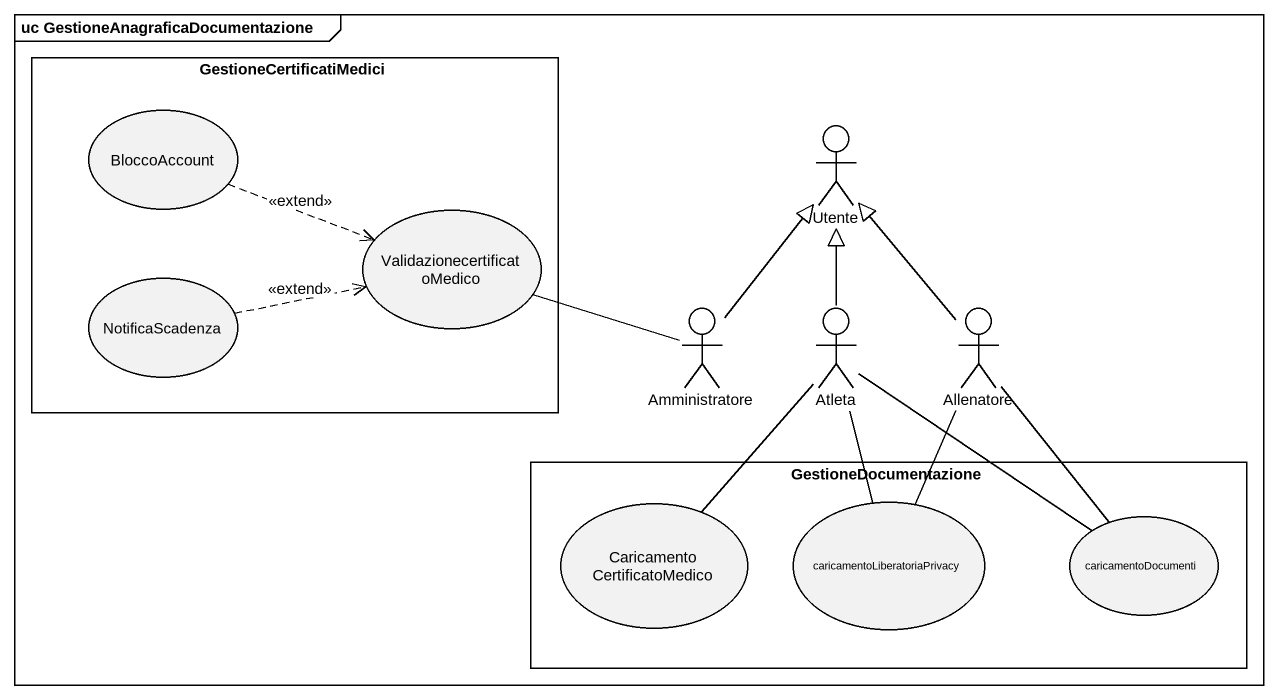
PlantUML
@startuml
mainframe uc GestioneAnagraficaDocumentazione
rectangle GestioneCertificatiMedici {
  usecase BloccoAccount
  usecase ValidazionecertificatoMedico
  usecase NotificaScadenza
}
actor Utente
actor Amministratore
actor Atleta
actor Allenatore
rectangle GestioneDocumentazione {
  usecase CaricamentoCertificatoMedico
  usecase "caricamentoLiberatoriaPrivacy" as caricamentoLiberatoriaPrivac
  usecase caricamentoDocumenti
}
BloccoAccount .right.> ValidazionecertificatoMedico : <<extend>>
NotificaScadenza .right.> ValidazionecertificatoMedico : <<extend>>
Amministratore -up-|> Utente
Amministratore -left- ValidazionecertificatoMedico
Atleta -up-|> Utente
Atleta -- CaricamentoCertificatoMedico
Atleta -- caricamentoLiberatoriaPrivac
Atleta -- caricamentoDocumenti
Allenatore -up-|> Utente
Allenatore -- caricamentoLiberatoriaPrivac
Allenatore -- caricamentoDocumenti
@enduml
